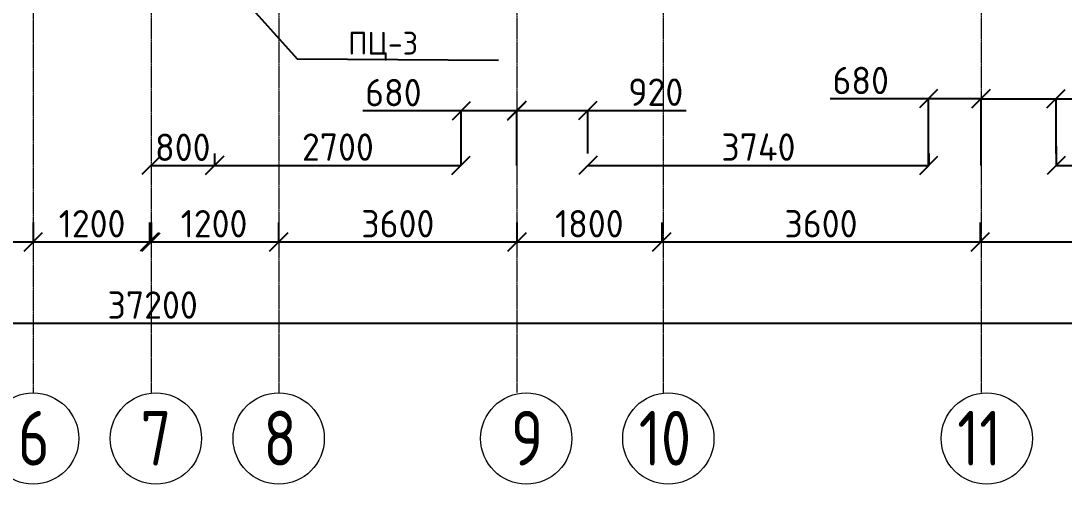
# Model space of a CAD drawing. Header units: inches. Extents: x -2431 to 214825, y 3 to 92804.
# Drawn here: x 18181 to 29616, y 40418 to 45496 of the extents above; entities that cross this region are included whole.
import ezdxf

# ---------------------------------------------------------------- set-up
doc = ezdxf.new("R2010")
doc.units = ezdxf.units.IN
doc.header["$MEASUREMENT"] = 0
doc.linetypes.add('Линия сетки', pattern=[22.225, 12.7, -3.175, 3.175, -3.175])
doc.layers.add('S-GRID-IDEN', color=250, linetype='Continuous', lineweight=9)
doc.layers.add('Балясины', color=7, linetype='Continuous', lineweight=9)
doc.layers.add('Фундамент', color=30, linetype='Continuous')
doc.styles.add('GOST-2.304_Type-B', font='GOST_Common.ttf')
doc.styles.get("Standard").update_dxf_attribs({"font": 'arial.ttf'})
doc.styles.add('Чертежный', font='GOST_Common.ttf', dxfattribs={"height": 150})
doc.dimstyles.new('ГОСТ', dxfattribs={"dimtxt": 300, "dimasz": 200, "dimexe": 0.18, "dimexo": 0.0625, "dimgap": 50, "dimtad": 1, "dimtoh": 1, "dimdec": 0, "dimzin": 0, "dimdsep": 46, "dimtxsty": 'GOST-2.304_Type-B', "dimblk": 'OBLIQUE', "dimcen": 0.09, "dimadec": 0, "dimazin": 0, "dimtfac": 1, "dimtdec": 0, "dimtofl": 0, "dimtmove": 0, "dimatfit": 3, "dimldrblk": 'NONE', "dimfxl": 1, "dimtolj": 1, "dimtzin": 0, "dimarcsym": 0})

# ---------------------------------------------------------------- blocks, each defined once
blk = doc.blocks.new('Ось сетки - Заголовок сетки - Окружность 5 мм-117399-Уровень 3')
at = {"layer": 'S-GRID-IDEN'}
blk.add_circle((0, 0), 5, dxfattribs=at)
blk = doc.blocks.new('_Oblique')
at = {"color": 0, "linetype": 'ByBlock', "lineweight": -2}
blk.add_line((-0.5, -0.5), (0.5, 0.5), dxfattribs=at)
blk = doc.blocks.new('*D190')
at = {"color": 0, "lineweight": -2, "transparency": 16777216}
for p, q in [((18316, 43284), (18316, 43072)), ((19608, 43284), (19608, 43072)), ((18316, 43072), (19608, 43072))]:
    blk.add_line(p, q, dxfattribs=at)
at = {"layer": 'Defpoints', "color": 0, "transparency": 16777216}
for p in [(18316, 43284), (19608, 43284), (19608, 43072)]:
    blk.add_point(p, dxfattribs=at)
at = {"color": 0, "lineweight": -2, "transparency": 16777216, "xscale": 200, "yscale": 200, "zscale": 200, "rotation": 180}
blk.add_blockref('_Oblique', (18316, 43072), dxfattribs=at)
at = {"color": 0, "lineweight": -2, "transparency": 16777216, "xscale": 200, "yscale": 200, "zscale": 200}
blk.add_blockref('_Oblique', (19608, 43072), dxfattribs=at)
at = {"color": 0, "transparency": 16777216, "insert": (18962, 43272), "char_height": 300, "width": 922.94, "attachment_point": 5, "style": 'GOST-2.304_Type-B'}
blk.add_mtext('\\A1;1200', dxfattribs=at)
blk = doc.blocks.new('_None')
blk = doc.blocks.new('*D191')
at = {"color": 0, "lineweight": -2, "transparency": 16777216}
for p, q in [((15603, 43284), (15603, 43072)), ((18316, 43284), (18316, 43072)), ((15603, 43072), (18316, 43072))]:
    blk.add_line(p, q, dxfattribs=at)
at = {"layer": 'Defpoints', "color": 0, "transparency": 16777216}
for p in [(15603, 43284), (18316, 43284), (18316, 43072)]:
    blk.add_point(p, dxfattribs=at)
at = {"color": 0, "lineweight": -2, "transparency": 16777216, "xscale": 200, "yscale": 200, "zscale": 200, "rotation": 180}
blk.add_blockref('_Oblique', (15603, 43072), dxfattribs=at)
at = {"color": 0, "lineweight": -2, "transparency": 16777216, "xscale": 200, "yscale": 200, "zscale": 200}
blk.add_blockref('_Oblique', (18316, 43072), dxfattribs=at)
at = {"color": 0, "transparency": 16777216, "insert": (16959, 43272), "char_height": 300, "width": 922.94, "attachment_point": 5, "style": 'GOST-2.304_Type-B'}
blk.add_mtext('\\A1;3600', dxfattribs=at)
blk = doc.blocks.new('*D192')
at = {"color": 0, "lineweight": -2, "transparency": 16777216}
for p, q in [((23618, 43284), (23618, 43072)), ((25206, 43284), (25206, 43072)), ((23618, 43072), (25206, 43072))]:
    blk.add_line(p, q, dxfattribs=at)
at = {"layer": 'Defpoints', "color": 0, "transparency": 16777216}
for p in [(23618, 43284), (25206, 43284), (25206, 43072)]:
    blk.add_point(p, dxfattribs=at)
at = {"color": 0, "lineweight": -2, "transparency": 16777216, "xscale": 200, "yscale": 200, "zscale": 200, "rotation": 180}
blk.add_blockref('_Oblique', (23618, 43072), dxfattribs=at)
at = {"color": 0, "lineweight": -2, "transparency": 16777216, "xscale": 200, "yscale": 200, "zscale": 200}
blk.add_blockref('_Oblique', (25206, 43072), dxfattribs=at)
at = {"color": 0, "transparency": 16777216, "insert": (24412, 43272), "char_height": 300, "width": 922.94, "attachment_point": 5, "style": 'GOST-2.304_Type-B'}
blk.add_mtext('\\A1;1800', dxfattribs=at)
blk = doc.blocks.new('*D193')
at = {"color": 0, "lineweight": -2, "transparency": 16777216}
for p, q in [((19590, 43284), (19590, 43072)), ((21007, 43284), (21007, 43072)), ((19590, 43072), (21007, 43072))]:
    blk.add_line(p, q, dxfattribs=at)
at = {"layer": 'Defpoints', "color": 0, "transparency": 16777216}
for p in [(19590, 43284), (21007, 43284), (21007, 43072)]:
    blk.add_point(p, dxfattribs=at)
at = {"color": 0, "lineweight": -2, "transparency": 16777216, "xscale": 200, "yscale": 200, "zscale": 200, "rotation": 180}
blk.add_blockref('_Oblique', (19590, 43072), dxfattribs=at)
at = {"color": 0, "lineweight": -2, "transparency": 16777216, "xscale": 200, "yscale": 200, "zscale": 200}
blk.add_blockref('_Oblique', (21007, 43072), dxfattribs=at)
at = {"color": 0, "transparency": 16777216, "insert": (20299, 43272), "char_height": 300, "width": 922.94, "attachment_point": 5, "style": 'GOST-2.304_Type-B'}
blk.add_mtext('\\A1;1200', dxfattribs=at)
blk = doc.blocks.new('*D194')
at = {"color": 0, "lineweight": -2, "transparency": 16777216}
for p, q in [((21007, 43284), (21007, 43072)), ((23618, 43284), (23618, 43072)), ((21007, 43072), (23618, 43072))]:
    blk.add_line(p, q, dxfattribs=at)
at = {"layer": 'Defpoints', "color": 0, "transparency": 16777216}
for p in [(21007, 43284), (23618, 43284), (23618, 43072)]:
    blk.add_point(p, dxfattribs=at)
at = {"color": 0, "lineweight": -2, "transparency": 16777216, "xscale": 200, "yscale": 200, "zscale": 200, "rotation": 180}
blk.add_blockref('_Oblique', (21007, 43072), dxfattribs=at)
at = {"color": 0, "lineweight": -2, "transparency": 16777216, "xscale": 200, "yscale": 200, "zscale": 200}
blk.add_blockref('_Oblique', (23618, 43072), dxfattribs=at)
at = {"color": 0, "transparency": 16777216, "insert": (22313, 43272), "char_height": 300, "width": 922.94, "attachment_point": 5, "style": 'GOST-2.304_Type-B'}
blk.add_mtext('\\A1;3600', dxfattribs=at)
blk = doc.blocks.new('*D195')
at = {"color": 0, "lineweight": -2, "transparency": 16777216}
for p, q in [((25206, 43284), (25206, 43072)), ((28696, 43284), (28696, 43072)), ((25206, 43072), (28696, 43072))]:
    blk.add_line(p, q, dxfattribs=at)
at = {"layer": 'Defpoints', "color": 0, "transparency": 16777216}
for p in [(25206, 43284), (28696, 43284), (28696, 43072)]:
    blk.add_point(p, dxfattribs=at)
at = {"color": 0, "lineweight": -2, "transparency": 16777216, "xscale": 200, "yscale": 200, "zscale": 200, "rotation": 180}
blk.add_blockref('_Oblique', (25206, 43072), dxfattribs=at)
at = {"color": 0, "lineweight": -2, "transparency": 16777216, "xscale": 200, "yscale": 200, "zscale": 200}
blk.add_blockref('_Oblique', (28696, 43072), dxfattribs=at)
at = {"color": 0, "transparency": 16777216, "insert": (26951, 43272), "char_height": 300, "width": 922.94, "attachment_point": 5, "style": 'GOST-2.304_Type-B'}
blk.add_mtext('\\A1;3600', dxfattribs=at)
blk = doc.blocks.new('*D196')
at = {"color": 0, "lineweight": -2, "transparency": 16777216}
for p, q in [((28696, 43284), (28696, 43072)), ((32785, 43284), (32785, 43072)), ((28696, 43072), (32785, 43072))]:
    blk.add_line(p, q, dxfattribs=at)
at = {"layer": 'Defpoints', "color": 0, "transparency": 16777216}
for p in [(28696, 43284), (32785, 43284), (32785, 43072)]:
    blk.add_point(p, dxfattribs=at)
at = {"color": 0, "lineweight": -2, "transparency": 16777216, "xscale": 200, "yscale": 200, "zscale": 200, "rotation": 180}
blk.add_blockref('_Oblique', (28696, 43072), dxfattribs=at)
at = {"color": 0, "lineweight": -2, "transparency": 16777216, "xscale": 200, "yscale": 200, "zscale": 200}
blk.add_blockref('_Oblique', (32785, 43072), dxfattribs=at)
at = {"color": 0, "transparency": 16777216, "insert": (30741, 43272), "char_height": 300, "width": 922.94, "attachment_point": 5, "style": 'GOST-2.304_Type-B'}
blk.add_mtext('\\A1;4200', dxfattribs=at)
blk = doc.blocks.new('*D198')
at = {"color": 0, "lineweight": -2, "transparency": 16777216}
for p, q in [((36831, 42573), (36831, 42181)), ((2421, 42393), (2421, 42181)), ((2421, 42181), (36831, 42181))]:
    blk.add_line(p, q, dxfattribs=at)
at = {"layer": 'Defpoints', "color": 0, "transparency": 16777216}
for p in [(36831, 42573), (2421, 42393), (36831, 42181)]:
    blk.add_point(p, dxfattribs=at)
at = {"color": 0, "lineweight": -2, "transparency": 16777216, "xscale": 200, "yscale": 200, "zscale": 200, "rotation": 180}
blk.add_blockref('_Oblique', (2421, 42181), dxfattribs=at)
at = {"color": 0, "lineweight": -2, "transparency": 16777216, "xscale": 200, "yscale": 200, "zscale": 200}
blk.add_blockref('_Oblique', (36831, 42181), dxfattribs=at)
at = {"color": 0, "transparency": 16777216, "insert": (19626, 42381), "char_height": 300, "width": 1153.68, "attachment_point": 5, "style": 'GOST-2.304_Type-B'}
blk.add_mtext('\\A1;37200', dxfattribs=at)
blk = doc.blocks.new('*D214')
at = {"color": 0, "lineweight": -2, "transparency": 16777216}
for p, q in [((32109, 44139), (32109, 43910)), ((29529, 44122), (29529, 43910)), ((29529, 43910), (32109, 43910))]:
    blk.add_line(p, q, dxfattribs=at)
at = {"layer": 'Defpoints', "color": 0, "transparency": 16777216}
for p in [(32109, 44139), (29529, 44122), (32109, 43910)]:
    blk.add_point(p, dxfattribs=at)
at = {"color": 0, "lineweight": -2, "transparency": 16777216, "xscale": 200, "yscale": 200, "zscale": 200, "rotation": 180}
blk.add_blockref('_Oblique', (29529, 43910), dxfattribs=at)
at = {"color": 0, "lineweight": -2, "transparency": 16777216, "xscale": 200, "yscale": 200, "zscale": 200}
blk.add_blockref('_Oblique', (32109, 43910), dxfattribs=at)
at = {"color": 0, "transparency": 16777216, "insert": (30819, 44110), "char_height": 300, "width": 922.94, "attachment_point": 5, "style": 'GOST-2.304_Type-B'}
blk.add_mtext('\\A1;2600', dxfattribs=at)
blk = doc.blocks.new('*D215')
at = {"color": 0, "lineweight": -2, "transparency": 16777216}
for p, q in [((28706, 43910), (28706, 44642)), ((28706, 44642), (29527, 44642)), ((29527, 44042), (29527, 44642)), ((29527, 44642), (30605, 44642))]:
    blk.add_line(p, q, dxfattribs=at)
at = {"layer": 'Defpoints', "color": 0, "transparency": 16777216}
for p in [(29527, 44642), (29527, 44042), (28706, 43910)]:
    blk.add_point(p, dxfattribs=at)
at = {"color": 0, "lineweight": -2, "transparency": 16777216, "xscale": 200, "yscale": 200, "zscale": 200, "rotation": 180}
blk.add_blockref('_Oblique', (28706, 44642), dxfattribs=at)
at = {"color": 0, "lineweight": -2, "transparency": 16777216, "xscale": 200, "yscale": 200, "zscale": 200}
blk.add_blockref('_Oblique', (29527, 44642), dxfattribs=at)
at = {"color": 0, "transparency": 16777216, "insert": (30270, 44842), "char_height": 300, "width": 922.94, "attachment_point": 5, "style": 'GOST-2.304_Type-B'}
blk.add_mtext('\\A1;920', dxfattribs=at)
blk = doc.blocks.new('*D216')
at = {"color": 0, "lineweight": -2, "transparency": 16777216}
for p, q in [((28129, 44642), (27051, 44642)), ((28129, 43910), (28129, 44642)), ((28706, 44642), (28129, 44642)), ((28706, 44042), (28706, 44642))]:
    blk.add_line(p, q, dxfattribs=at)
at = {"layer": 'Defpoints', "color": 0, "transparency": 16777216}
for p in [(28706, 44642), (28706, 44042), (28129, 43910)]:
    blk.add_point(p, dxfattribs=at)
at = {"color": 0, "lineweight": -2, "transparency": 16777216, "xscale": 200, "yscale": 200, "zscale": 200, "rotation": 180}
blk.add_blockref('_Oblique', (28129, 44642), dxfattribs=at)
at = {"color": 0, "lineweight": -2, "transparency": 16777216, "xscale": 200, "yscale": 200, "zscale": 200}
blk.add_blockref('_Oblique', (28706, 44642), dxfattribs=at)
at = {"color": 0, "transparency": 16777216, "insert": (27386, 44842), "char_height": 300, "width": 922.94, "attachment_point": 5, "style": 'GOST-2.304_Type-B'}
blk.add_mtext('\\A1;680', dxfattribs=at)
blk = doc.blocks.new('*D217')
at = {"color": 0, "lineweight": -2, "transparency": 16777216}
for p, q in [((28133, 44042), (28133, 43912)), ((24397, 43912), (24397, 43912)), ((24397, 43912), (28133, 43912))]:
    blk.add_line(p, q, dxfattribs=at)
at = {"layer": 'Defpoints', "color": 0, "transparency": 16777216}
for p in [(28133, 44042), (24397, 43912), (28133, 43912)]:
    blk.add_point(p, dxfattribs=at)
at = {"color": 0, "lineweight": -2, "transparency": 16777216, "xscale": 200, "yscale": 200, "zscale": 200, "rotation": 180}
blk.add_blockref('_Oblique', (24397, 43912), dxfattribs=at)
at = {"color": 0, "lineweight": -2, "transparency": 16777216, "xscale": 200, "yscale": 200, "zscale": 200}
blk.add_blockref('_Oblique', (28133, 43912), dxfattribs=at)
at = {"color": 0, "transparency": 16777216, "insert": (26265, 44112), "char_height": 300, "width": 922.94, "attachment_point": 5, "style": 'GOST-2.304_Type-B'}
blk.add_mtext('\\A1;3740', dxfattribs=at)
blk = doc.blocks.new('*D218')
at = {"color": 0, "lineweight": -2, "transparency": 16777216}
for p, q in [((23007, 44509), (21929, 44509)), ((23007, 43910), (23007, 44509)), ((23616, 44509), (23007, 44509)), ((23616, 44042), (23616, 44509))]:
    blk.add_line(p, q, dxfattribs=at)
at = {"layer": 'Defpoints', "color": 0, "transparency": 16777216}
for p in [(23616, 44509), (23616, 44042), (23007, 43910)]:
    blk.add_point(p, dxfattribs=at)
at = {"color": 0, "lineweight": -2, "transparency": 16777216, "xscale": 200, "yscale": 200, "zscale": 200, "rotation": 180}
blk.add_blockref('_Oblique', (23007, 44509), dxfattribs=at)
at = {"color": 0, "lineweight": -2, "transparency": 16777216, "xscale": 200, "yscale": 200, "zscale": 200}
blk.add_blockref('_Oblique', (23616, 44509), dxfattribs=at)
at = {"color": 0, "transparency": 16777216, "insert": (22264, 44709), "char_height": 300, "width": 922.94, "attachment_point": 5, "style": 'GOST-2.304_Type-B'}
blk.add_mtext('\\A1;680', dxfattribs=at)
blk = doc.blocks.new('*D219')
at = {"color": 0, "lineweight": -2, "transparency": 16777216}
for p, q in [((23618, 43912), (23618, 44514)), ((23618, 44514), (24397, 44514)), ((24397, 44042), (24397, 44514)), ((24397, 44514), (25475, 44514))]:
    blk.add_line(p, q, dxfattribs=at)
at = {"layer": 'Defpoints', "color": 0, "transparency": 16777216}
for p in [(24397, 44514), (24397, 44042), (23618, 43912)]:
    blk.add_point(p, dxfattribs=at)
at = {"color": 0, "lineweight": -2, "transparency": 16777216, "xscale": 200, "yscale": 200, "zscale": 200, "rotation": 180}
blk.add_blockref('_Oblique', (23618, 44514), dxfattribs=at)
at = {"color": 0, "lineweight": -2, "transparency": 16777216, "xscale": 200, "yscale": 200, "zscale": 200}
blk.add_blockref('_Oblique', (24397, 44514), dxfattribs=at)
at = {"color": 0, "transparency": 16777216, "insert": (25140, 44714), "char_height": 300, "width": 922.94, "attachment_point": 5, "style": 'GOST-2.304_Type-B'}
blk.add_mtext('\\A1;920', dxfattribs=at)
blk = doc.blocks.new('*D220')
at = {"color": 0, "lineweight": -2, "transparency": 16777216}
for p, q in [((23005, 44042), (23005, 43912)), ((20306, 43912), (20306, 43912)), ((20306, 43912), (23005, 43912))]:
    blk.add_line(p, q, dxfattribs=at)
at = {"layer": 'Defpoints', "color": 0, "transparency": 16777216}
for p in [(23005, 44042), (20306, 43912), (23005, 43912)]:
    blk.add_point(p, dxfattribs=at)
at = {"color": 0, "lineweight": -2, "transparency": 16777216, "xscale": 200, "yscale": 200, "zscale": 200, "rotation": 180}
blk.add_blockref('_Oblique', (20306, 43912), dxfattribs=at)
at = {"color": 0, "lineweight": -2, "transparency": 16777216, "xscale": 200, "yscale": 200, "zscale": 200}
blk.add_blockref('_Oblique', (23005, 43912), dxfattribs=at)
at = {"color": 0, "transparency": 16777216, "insert": (21656, 44112), "char_height": 300, "width": 922.94, "attachment_point": 5, "style": 'GOST-2.304_Type-B'}
blk.add_mtext('\\A1;2700', dxfattribs=at)
blk = doc.blocks.new('*D221')
at = {"color": 0, "lineweight": -2, "transparency": 16777216}
for p, q in [((20304, 44042), (20304, 43910)), ((19608, 43910), (19608, 43910)), ((19608, 43910), (20304, 43910))]:
    blk.add_line(p, q, dxfattribs=at)
at = {"layer": 'Defpoints', "color": 0, "transparency": 16777216}
for p in [(20304, 44042), (19608, 43910), (20304, 43910)]:
    blk.add_point(p, dxfattribs=at)
at = {"color": 0, "lineweight": -2, "transparency": 16777216, "xscale": 200, "yscale": 200, "zscale": 200, "rotation": 180}
blk.add_blockref('_Oblique', (19608, 43910), dxfattribs=at)
at = {"color": 0, "lineweight": -2, "transparency": 16777216, "xscale": 200, "yscale": 200, "zscale": 200}
blk.add_blockref('_Oblique', (20304, 43910), dxfattribs=at)
at = {"color": 0, "transparency": 16777216, "insert": (19956, 44110), "char_height": 300, "width": 922.94, "attachment_point": 5, "style": 'GOST-2.304_Type-B'}
blk.add_mtext('\\A1;800', dxfattribs=at)

msp = doc.modelspace()

# ---------------------------------------------------------------- linework, layer by layer
for p, q in [((20420.18579, 45959.05215), (21209.06486, 45077.78843)), ((21209.06486, 45077.78843), (23417.50276, 45065.78843))]:
    msp.add_line(p, q)
at = {"layer": 'Балясины', "color": 254, "linetype": 'Линия сетки'}
for p, q in [((19608.1765, 65911.56595), (19608.1765, 41417.92508)), ((21007.40179, 65911.56595), (21007.40179, 41417.92508)), ((23617.90475, 65911.56595), (23617.90475, 41417.92508)), ((25221.69741, 65911.56595), (25221.69741, 41417.92508)), ((28707.92649, 65911.56595), (28707.92649, 41417.92508)), ((18316.11541, 45905.89953), (18316.11541, 41417.92508))]:
    msp.add_line(p, q, dxfattribs=at)

# ---------------------------------------------------------------- block references
at = {"layer": 'Балясины', "xscale": 99.99999999999993, "yscale": 99.99999999999993, "zscale": 99.99999999999993, "rotation": 180}
for p in [(18316.11541, 40917.92508), (19661.7586, 40917.92508), (21007.40179, 40917.92508), (23720.7967, 40917.92508), (25277.62807, 40917.92508), (28767.62807, 40917.92508)]:
    msp.add_blockref('Ось сетки - Заголовок сетки - Окружность 5 мм-117399-Уровень 3', p, dxfattribs=at)

# ---------------------------------------------------------------- texts
at = {"style": 'Чертежный'}
msp.add_text('ПЦ-3', height=250, dxfattribs=at).set_placement((21769.14813, 45125.78843))
at = {"layer": 'Фундамент', "char_height": 600, "attachment_point": 1}
for s, insert in [('{\\fГОСТ тип А|b0|i0|c204|p34;6}', (18147.57588, 41221.33837)), ('{\\fГОСТ тип А|b0|i0|c204|p34;7}', (19493.21907, 41221.33837)), ('{\\fГОСТ тип А|b0|i0|c204|p34;8}', (20838.86226, 41221.33837)), ('{\\fГОСТ тип А|b0|i0|c204|p34;9}', (23552.25716, 41221.33837)), ('{\\fГОСТ тип А|b0|i0|c204|p34;10}', (24954.2001, 41221.33837)), ('{\\fГОСТ тип А|b0|i0|c204|p34;11}', (28444.2001, 41221.33837))]:
    msp.add_mtext_dynamic_manual_height_columns(s, width=645.3462657, gutter_width=1, heights=[0], dxfattribs=dict(at, insert=insert))

# ---------------------------------------------------------------- dimensions: what is measured, and where the dimension line sits
for base, p1, p2, text, picture, middle in [((28705.81599, 44641.78843), (28129.00795, 43909.91136), (28705.81599, 44042.18127), '680', '*D216', (27385.85213, 44641.78843)), ((29526.83995, 44641.98485), (28705.81599, 43909.91136), (29526.83995, 44042.18127), '920', '*D215', (30269.99578, 44641.98485)), ((23615.79424, 44508.78843), (23007.48474, 43909.91136), (23615.79424, 44042.18127), '680', '*D218', (22264.32892, 44508.78843)), ((24396.76895, 44514.28843), (23617.90475, 43912.02186), (24396.76895, 44042.18127), '920', '*D219', (25139.92478, 44514.28843))]:
    dim = msp.add_linear_dim(base=base, p1=p1, p2=p2, text=text, dimstyle='ГОСТ')
    dim.commit()
    dim.dimension.update_dxf_attribs({"geometry": picture, "text_midpoint": middle, "dimtype": 160})
for base, p1, p2, text, picture, middle in [((20303.92675, 43909.91136), (19608.1765, 43909.91136), (20303.92675, 44042.18127), '800', '*D221', (19956.05163, 44109.91136)), ((23005.37424, 43912.02186), (20306.03725, 43912.02186), (23005.37424, 44042.18127), '2700', '*D220', (21655.70575, 44112.02186)), ((28133.22896, 43912.02186), (24396.76895, 43912.02186), (28133.22896, 44042.18127), '3740', '*D217', (26264.99895, 44112.02186)), ((32108.71851, 43909.91136), (29528.95045, 44122.0434), (32108.71851, 44139.20636), '2600', '*D214', (30818.83448, 44109.91136)), ((18316.11541, 43072.02849), (15602.72051, 43284.16052), (18316.11541, 43284.16052), '3600', '*D191', (16959.41796, 43272.02849)), ((19608.1765, 43072.02849), (18316.11541, 43284.16052), (19608.1765, 43284.16052), '1200', '*D190', (18962.14596, 43272.02849)), ((21007.40179, 43072.02849), (19590.41815, 43284.16052), (21007.40179, 43284.16052), '1200', '*D193', (20298.90997, 43272.02849)), ((23617.90475, 43072.02849), (21007.40179, 43284.16052), (23617.90475, 43284.16052), '3600', '*D194', (22312.65327, 43272.02849)), ((25206.28762, 43072.02849), (23617.90475, 43284.16052), (25206.28762, 43284.16052), '1800', '*D192', (24412.09618, 43272.02849)), ((28696.28762, 43072.02849), (25206.28762, 43284.16052), (28696.28762, 43284.16052), '3600', '*D195', (26951.28762, 43272.02849)), ((32784.90437, 43072.02849), (28696.28762, 43284.16052), (32784.90437, 43284.16052), '4200', '*D196', (30740.59599, 43272.02849)), ((36831.24481, 42181.28843), (2420.93194, 42393.42047), (36831.24481, 42572.69421), '37200', '*D198', (19626.08838, 42381.28843))]:
    dim = msp.add_linear_dim(base=base, p1=p1, p2=p2, text=text, dimstyle='ГОСТ')
    dim.commit()
    dim.dimension.update_dxf_attribs({"geometry": picture, "text_midpoint": middle})

doc.saveas('drawing.dxf')
